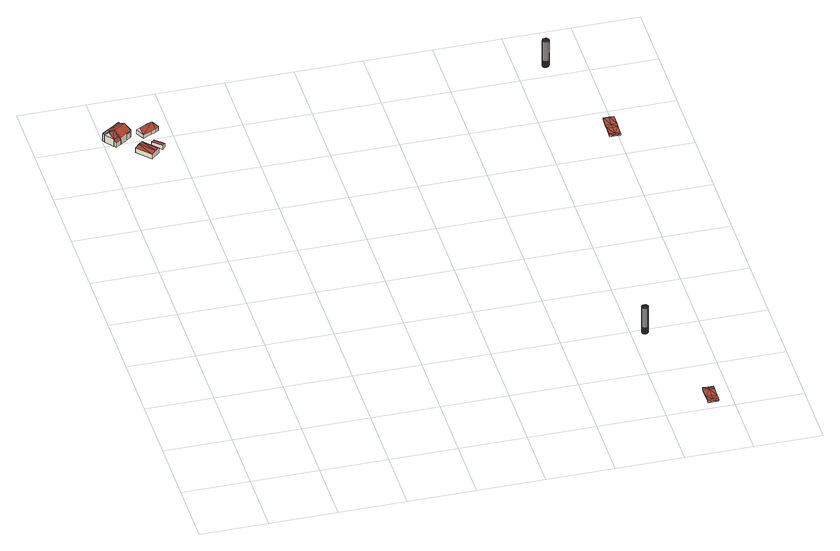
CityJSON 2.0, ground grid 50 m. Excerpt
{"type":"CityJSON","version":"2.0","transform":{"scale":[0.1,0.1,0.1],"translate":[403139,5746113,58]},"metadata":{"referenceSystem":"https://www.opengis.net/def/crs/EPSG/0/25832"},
"CityObjects":{
"building1":{"type":"Building","attributes":{"Gemeindeschluessel":"05515000","Geometrietyp2DReferenz":"3000","function":"51009_1610","roofType":"2100","measuredHeight":6.91},"geometry":[{"type":"Solid","lod":"2","boundaries":[[[[0,1,2,3]],[[4,5,1,0]],[[6,7,5,4]],[[8,9,7,6]],[[10,11,9,8]],[[12,13,11,10]],[[3,2,13,12]],[[10,8,6,4,0,3,12]],[[1,5,7,9,11,13,2]]]],"semantics":{"surfaces":[{"type":"WallSurface"},{"type":"RoofSurface"},{"type":"GroundSurface"}],"values":[[0,0,0,0,0,0,0,1,2]]}}]},
"building2":{"type":"Building","attributes":{"Gemeindeschluessel":"05515000","Geometrietyp2DReferenz":"3000","function":"51009_1610","roofType":"2100","measuredHeight":5.9},"geometry":[{"type":"Solid","lod":"2","boundaries":[[[[14,15,16,17]],[[18,19,15,14]],[[20,21,19,18]],[[17,16,21,20]],[[18,14,17,20]],[[15,19,21,16]]]],"semantics":{"surfaces":[{"type":"WallSurface"},{"type":"RoofSurface"},{"type":"GroundSurface"}],"values":[[0,0,0,0,1,2]]}}]},
"building3":{"type":"Building","attributes":{"Gemeindeschluessel":"05515000","Geometrietyp2DReferenz":"3000","function":"31001_1000"},"address":[{"country":"Germany","locality":"Münster","thoroughfareNumber":"179a","thoroughfareName":"Ottmarsbocholter Straße"}],"children":["building3-1","building3-2","building3-3"]},
"building3-1":{"type":"BuildingPart","attributes":{"roofType":"5000","measuredHeight":6.96},"parents":["building3"],"geometry":[{"type":"Solid","lod":"2","boundaries":[[[[22,9,11,23]],[[24,7,9,22]],[[25,26,7,24]],[[27,28,26,25]],[[29,30,28,27]],[[31,32,23,29,33]],[[33,27,25,24,31]],[[32,31,24,22]],[[32,22,23]],[[33,29,27]],[[11,9,7,26,28,30]],[[30,29,23,11]]]],"semantics":{"surfaces":[{"type":"WallSurface"},{"type":"RoofSurface"},{"type":"GroundSurface"},{"type":"ClosureSurface"}],"values":[[0,0,0,0,0,1,1,0,0,0,2,3]]}}]},
"building3-2":{"type":"BuildingPart","attributes":{"roofType":"3100","measuredHeight":9.34},"parents":["building3"],"geometry":[{"type":"Solid","lod":"2","boundaries":[[[[34,5,35,36]],[[37,1,5,34]],[[38,2,1,37]],[[39,13,2,38]],[[40,23,11,13,39]],[[41,42,30,29,43]],[[44,45,42,41]],[[46,47,45,44]],[[48,49,47,46]],[[50,51,49,48]],[[52,53,51,50]],[[54,55,53,52]],[[56,57,55,54]],[[58,59,60,57,56]],[[36,35,61,62,63]],[[58,56,54,52,50,48,46,44,64]],[[41,43,40,39,38,37,34,36,63,65,66,67,64,44]],[[5,1,2,13,11,30,42,45,47,49,51,53,55,57,60,68,69,61,35]],[[29,23,40,43]],[[30,11,23,29]],[[59,58,64,70]],[[60,59,71,68]],[[59,70,71]],[[72,66,65]],[[70,64,67]],[[71,72,69,68]],[[71,70,67,66,72]],[[72,65,63,62]],[[61,69,72,62]]]],"semantics":{"surfaces":[{"type":"WallSurface"},{"type":"RoofSurface"},{"type":"GroundSurface"},{"type":"ClosureSurface"}],"values":[[0,0,0,0,0,0,0,0,0,0,0,0,0,0,0,1,1,2,0,3,0,3,3,0,0,3,3,0,3]]}}]},
"building3-3":{"type":"BuildingPart","attributes":{"roofType":"3100","measuredHeight":9.69},"parents":["building3"],"geometry":[{"type":"Solid","lod":"2","boundaries":[[[[73,74,60,59]],[[62,61,74,73]],[[73,75,62]],[[73,59,70,67,76]],[[76,75,73]],[[75,76,66,72]],[[72,62,75]],[[74,61,69,68,60]],[[61,62,72,69]],[[68,71,59,60]],[[69,72,71,68]],[[67,66,76]],[[59,71,70]],[[70,71,72,66,67]]]],"semantics":{"surfaces":[{"type":"WallSurface"},{"type":"RoofSurface"},{"type":"GroundSurface"},{"type":"ClosureSurface"}],"values":[[0,0,0,1,1,1,1,2,3,3,3,0,3,3]]}}]},
"building4":{"type":"Building","attributes":{"Gemeindeschluessel":"05515000","Geometrietyp2DReferenz":"3000","function":"31001_2460","roofType":"5000","measuredHeight":4.33},"geometry":[{"type":"Solid","lod":"2","boundaries":[[[[77,78,79,80]],[[81,82,78,77]],[[83,84,82,81]],[[85,86,84,83]],[[87,88,86,85]],[[80,79,88,87]],[[80,87,89]],[[80,89,90]],[[90,91,80]],[[83,92,85]],[[90,89,85]],[[85,92,90]],[[91,90,92]],[[77,91,92]],[[83,81,77]],[[77,92,83]],[[80,91,77]],[[85,89,87]],[[78,82,84,86,88,79]]]],"semantics":{"surfaces":[{"type":"WallSurface"},{"type":"RoofSurface"},{"type":"GroundSurface"}],"values":[[0,0,0,0,0,0,1,1,1,1,1,1,1,1,1,1,0,0,2]]}}]},
"building5":{"type":"Building","attributes":{"Gemeindeschluessel":"05515000","Geometrietyp2DReferenz":"3000","function":"51009_1610","roofType":"5000","measuredHeight":5.83},"geometry":[{"type":"Solid","lod":"2","boundaries":[[[[93,53,55,94]],[[95,51,53,93]],[[96,49,51,95]],[[94,55,49,96]],[[96,95,97]],[[97,95,93,98]],[[93,94,98]],[[98,94,96,97]],[[53,51,49,55]]]],"semantics":{"surfaces":[{"type":"WallSurface"},{"type":"RoofSurface"},{"type":"GroundSurface"}],"values":[[0,0,0,0,1,1,0,1,2]]}}]},
"building6":{"type":"Building","attributes":{"Gemeindeschluessel":"05515000","Geometrietyp2DReferenz":"3000","function":"31001_2000","roofType":"3100","measuredHeight":4.75},"geometry":[{"type":"Solid","lod":"2","boundaries":[[[[99,100,101,102]],[[103,104,100,99]],[[105,106,104,103]],[[102,101,106,105]],[[99,107,103]],[[105,108,102]],[[102,108,107]],[[107,99,102]],[[108,105,103]],[[103,107,108]],[[100,104,106,101]]]],"semantics":{"surfaces":[{"type":"WallSurface"},{"type":"RoofSurface"},{"type":"GroundSurface"}],"values":[[0,0,0,0,0,0,1,1,1,1,2]]}}]},
"building7":{"type":"Building","attributes":{"Gemeindeschluessel":"05515000","Geometrietyp2DReferenz":"3000","function":"51009_1611","roofType":"2100","measuredHeight":3.41},"geometry":[{"type":"Solid","lod":"2","boundaries":[[[[109,110,111,112]],[[113,114,110,109]],[[115,116,114,113]],[[112,111,116,115]],[[113,109,112,115]],[[110,114,116,111]]]],"semantics":{"surfaces":[{"type":"WallSurface"},{"type":"RoofSurface"},{"type":"GroundSurface"}],"values":[[0,0,0,0,1,2]]}}]},
"building8":{"type":"Building","attributes":{"Gemeindeschluessel":"05515000","Geometrietyp2DReferenz":"3000","function":"31001_1000"},"address":[{"country":"Germany","locality":"Münster","thoroughfareNumber":"179","thoroughfareName":"Ottmarsbocholter Straße"}],"children":["building8-1","building8-2"]},
"building8-1":{"type":"BuildingPart","attributes":{"roofType":"3100","measuredHeight":6.88},"parents":["building8"],"geometry":[{"type":"Solid","lod":"2","boundaries":[[[[117,118,119,120]],[[121,122,118,117]],[[123,124,122,121]],[[125,124,123]],[[126,127,128,129,130]],[[120,119,127,126]],[[117,120,126,130,131]],[[131,132,117]],[[132,131,123]],[[123,121,132]],[[131,130,123]],[[132,121,117]],[[118,122,124,128,127,119]],[[125,123,130,129]],[[128,124,125,129]]]],"semantics":{"surfaces":[{"type":"WallSurface"},{"type":"RoofSurface"},{"type":"GroundSurface"},{"type":"ClosureSurface"}],"values":[[0,0,0,0,0,0,1,1,1,1,0,0,2,0,3]]}}]},
"building8-2":{"type":"BuildingPart","attributes":{"roofType":"1000","measuredHeight":2.67},"parents":["building8"],"geometry":[{"type":"Solid","lod":"2","boundaries":[[[[133,134,124,125]],[[135,136,134,133]],[[137,138,136,135]],[[139,140,138,137]],[[129,128,140,139]],[[139,137,135,133,125,129]],[[134,136,138,140,128,124]],[[128,129,125,124]]]],"semantics":{"surfaces":[{"type":"WallSurface"},{"type":"RoofSurface"},{"type":"GroundSurface"},{"type":"ClosureSurface"}],"values":[[0,0,0,0,0,1,2,3]]}}]},
"building9":{"type":"Building","attributes":{"Geometrietyp2DReferenz":"2000","Gemeindeschluessel":"05515000","function":"53001_1800","roofType":"9999","measuredHeight":1},"geometry":[{"type":"Solid","lod":"2","boundaries":[[[[141,142,143]],[[144,145,146]],[[145,141,146]],[[147,148,144]],[[148,145,144]],[[149,150,147]],[[150,148,147]],[[151,152,149]],[[152,150,149]],[[153,154,151]],[[154,152,151]],[[155,156,153]],[[156,154,153]],[[157,158,155]],[[158,156,155]],[[159,160,157]],[[160,158,157]],[[161,162,159]],[[162,160,159]],[[163,164,161]],[[164,162,161]],[[143,142,163]],[[142,164,163]],[[146,141,143]],[[141,145,165]],[[141,165,142]],[[145,148,165]],[[165,148,166]],[[148,150,167]],[[148,167,166]],[[150,152,167]],[[167,152,154]],[[142,165,162]],[[142,162,164]],[[165,166,160]],[[160,162,165]],[[166,167,160]],[[160,167,158]],[[167,154,158]],[[158,154,156]],[[146,168,144]],[[146,143,168]],[[144,168,147]],[[168,169,147]],[[147,170,149]],[[147,169,170]],[[149,170,151]],[[170,153,151]],[[143,161,168]],[[143,163,161]],[[168,159,169]],[[159,168,161]],[[169,159,170]],[[159,157,170]],[[170,157,153]],[[157,155,153]]]],"semantics":{"surfaces":[{"type":"WallSurface"},{"type":"GroundSurface"},{"type":"RoofSurface"}],"values":[[0,0,0,0,0,0,0,0,0,0,0,0,0,0,0,0,0,0,0,0,0,0,0,0,1,1,1,1,1,1,1,1,1,1,1,1,1,1,1,1,2,2,2,2,2,2,2,2,2,2,2,2,2,2,2,2]]}}]},
"building10":{"type":"Building","attributes":{"Geometrietyp2DReferenz":"1000","Gemeindeschluessel":"05515000","function":"51002_1251","roofType":"9999","measuredHeight":22.01},"geometry":[{"type":"Solid","lod":"2","boundaries":[[[[171,172,173]],[[172,174,173]],[[175,176,171]],[[176,172,171]],[[177,178,175]],[[178,176,175]],[[179,180,177]],[[180,178,177]],[[181,182,179]],[[182,180,179]],[[183,184,181]],[[184,182,181]],[[185,186,183]],[[186,184,183]],[[187,188,185]],[[188,186,185]],[[189,190,187]],[[190,188,187]],[[191,192,189]],[[192,190,189]],[[193,194,191]],[[194,192,191]],[[195,196,193]],[[196,194,193]],[[197,198,195]],[[198,196,195]],[[199,200,197]],[[200,198,197]],[[201,202,199]],[[202,200,199]],[[203,204,201]],[[204,202,201]],[[205,206,203]],[[206,204,203]],[[207,208,205]],[[208,206,205]],[[209,210,207]],[[210,208,207]],[[173,174,209]],[[174,210,209]],[[174,172,210]],[[172,176,210]],[[176,178,210]],[[178,180,210]],[[180,182,210]],[[182,184,210]],[[184,186,210]],[[186,188,210]],[[188,190,210]],[[190,192,210]],[[192,194,210]],[[194,196,210]],[[196,198,210]],[[198,200,210]],[[200,202,210]],[[202,204,210]],[[204,206,210]],[[206,208,210]],[[171,173,175]],[[173,209,175]],[[209,207,175]],[[207,205,175]],[[205,203,175]],[[203,201,175]],[[201,199,175]],[[199,197,175]],[[197,195,175]],[[195,193,175]],[[193,191,175]],[[191,189,175]],[[189,187,175]],[[187,185,175]],[[179,177,175]],[[185,183,175]],[[183,181,175]],[[181,179,175]]]],"semantics":{"surfaces":[{"type":"WallSurface"},{"type":"GroundSurface"},{"type":"RoofSurface"}],"values":[[0,0,0,0,0,0,0,0,0,0,0,0,0,0,0,0,0,0,0,0,0,0,0,0,0,0,0,0,0,0,0,0,0,0,0,0,0,0,0,0,1,1,1,1,1,1,1,1,1,1,1,1,1,1,1,1,1,1,2,2,2,2,2,2,2,2,2,2,2,2,2,2,2,2,2,2]]}}]},
"building11":{"type":"Building","attributes":{"Geometrietyp2DReferenz":"2000","Gemeindeschluessel":"05515000","function":"53001_1800","roofType":"9999","measuredHeight":1},"geometry":[{"type":"Solid","lod":"2","boundaries":[[[[211,212,213]],[[212,214,213]],[[215,216,211]],[[216,212,211]],[[217,218,215]],[[218,216,215]],[[219,220,217]],[[220,218,217]],[[221,222,219]],[[222,220,219]],[[223,224,221]],[[224,222,221]],[[225,226,223]],[[226,224,223]],[[227,228,225]],[[228,226,225]],[[229,230,227]],[[230,228,227]],[[231,232,229]],[[232,230,229]],[[233,234,231]],[[234,232,231]],[[213,214,233]],[[214,234,233]],[[212,216,214]],[[214,216,235]],[[216,218,235]],[[235,218,236]],[[218,220,237]],[[218,237,236]],[[220,222,237]],[[237,222,224]],[[214,235,234]],[[234,235,232]],[[235,236,230]],[[235,230,232]],[[236,237,230]],[[230,237,228]],[[237,224,228]],[[228,224,226]],[[211,213,215]],[[213,238,215]],[[215,238,217]],[[238,239,217]],[[217,240,219]],[[217,239,240]],[[219,240,221]],[[240,223,221]],[[213,233,238]],[[233,231,238]],[[238,229,239]],[[238,231,229]],[[239,229,240]],[[229,227,240]],[[240,227,223]],[[227,225,223]]]],"semantics":{"surfaces":[{"type":"WallSurface"},{"type":"GroundSurface"},{"type":"RoofSurface"}],"values":[[0,0,0,0,0,0,0,0,0,0,0,0,0,0,0,0,0,0,0,0,0,0,0,0,1,1,1,1,1,1,1,1,1,1,1,1,1,1,1,1,2,2,2,2,2,2,2,2,2,2,2,2,2,2,2,2]]}}]},
"building12":{"type":"Building","attributes":{"Geometrietyp2DReferenz":"1000","Gemeindeschluessel":"05515000","function":"51002_1251","roofType":"9999","measuredHeight":22.02},"geometry":[{"type":"Solid","lod":"2","boundaries":[[[[241,242,243]],[[242,244,243]],[[245,246,241]],[[246,242,241]],[[247,248,245]],[[248,246,245]],[[249,250,247]],[[250,248,247]],[[251,252,249]],[[252,250,249]],[[253,254,251]],[[254,252,251]],[[255,256,253]],[[256,254,253]],[[257,258,255]],[[258,256,255]],[[259,260,257]],[[260,258,257]],[[261,262,259]],[[262,260,259]],[[263,264,261]],[[264,262,261]],[[265,266,263]],[[266,264,263]],[[267,268,265]],[[268,266,265]],[[269,270,267]],[[270,268,267]],[[271,272,269]],[[272,270,269]],[[273,274,271]],[[274,272,271]],[[275,276,273]],[[276,274,273]],[[277,278,275]],[[278,276,275]],[[279,280,277]],[[280,278,277]],[[243,244,279]],[[244,280,279]],[[244,242,280]],[[242,246,280]],[[246,248,280]],[[248,250,280]],[[250,252,280]],[[252,254,280]],[[254,256,280]],[[256,258,280]],[[258,260,280]],[[260,262,280]],[[262,264,280]],[[264,266,280]],[[266,268,280]],[[268,270,280]],[[270,272,280]],[[272,274,280]],[[274,276,280]],[[276,278,280]],[[241,243,245]],[[243,279,245]],[[279,277,245]],[[277,275,245]],[[275,273,245]],[[273,271,245]],[[271,269,245]],[[269,267,245]],[[267,265,245]],[[265,263,245]],[[263,261,245]],[[261,259,245]],[[259,257,245]],[[257,255,245]],[[255,253,245]],[[249,247,245]],[[253,251,245]],[[251,249,245]]]],"semantics":{"surfaces":[{"type":"WallSurface"},{"type":"GroundSurface"},{"type":"RoofSurface"}],"values":[[0,0,0,0,0,0,0,0,0,0,0,0,0,0,0,0,0,0,0,0,0,0,0,0,0,0,0,0,0,0,0,0,0,0,0,0,0,0,0,0,1,1,1,1,1,1,1,1,1,1,1,1,1,1,1,1,1,1,2,2,2,2,2,2,2,2,2,2,2,2,2,2,2,2,2,2]]}}]}
},
"vertices":[
[12,4065,79],[12,4065,13],[52,4094,13],[52,4094,79],[7,4074,75],[7,4074,13],[73,4121,75],[73,4121,13],[79,4113,79],[79,4113,13],[84,4106,82],[84,4106,13],[57,4086,82],[57,4086,13],
[64,3984,75],[64,3984,16],[76,3966,16],[76,3966,55],[103,4012,75],[103,4012,16],[115,3994,55],[115,3994,16],
[79,4113,57],[84,4106,57],[73,4121,57],[120,4155,57],[120,4155,13],[132,4163,57],[132,4163,13],[143,4148,57],[143,4148,13],[79,4114,82],[79,4113,81],[137,4156,82],
[7,4074,67],[2,4070,13],[2,4070,67],[12,4065,73],[52,4094,73],[57,4086,78],[84,4106,78],[163,4119,97],[163,4119,13],[143,4148,78],[172,4107,106],[172,4107,13],[206,4060,73],[206,4060,13],[201,4056,73],[201,4056,13],[197,4063,78],[197,4063,13],[163,4039,78],[163,4039,13],[168,4032,73],[168,4032,13],[115,3994,73],[115,3994,13],[103,4012,85],[103,4012,73],[103,4012,13],[13,4055,13],[13,4055,73],[13,4055,78],[81,4042,106],[52,4083,78],[62,4069,87],[81,4043,105],[81,4042,13],[52,4083,13],[81,4042,104],[81,4042,73],[52,4083,73],
[64,3984,73],[64,3984,13],[38,4019,109],[78,4047,109],
[132,4163,51],[132,4163,12],[163,4119,12],[163,4119,51],[120,4155,51],[120,4155,12],[113,4165,51],[113,4165,12],[155,4194,51],[155,4194,12],[184,4134,51],[184,4134,12],[182,4139,52],[160,4136,55],[157,4128,54],[139,4166,55],
[163,4039,57],[168,4032,57],[197,4063,57],[201,4056,57],[196,4057,72],[165,4035,71],
[190,3877,54],[190,3877,14],[285,3775,14],[285,3775,54],[254,3936,54],[254,3936,14],[349,3833,54],[349,3833,14],[222,3907,61],[317,3804,61],
[342,3950,42],[342,3950,13],[319,3927,13],[319,3927,47],[407,3889,42],[407,3889,13],[384,3865,47],[384,3865,13],
[287,4022,42],[287,4022,12],[348,4052,12],[348,4052,42],[253,4094,42],[253,4094,12],[352,4142,42],[352,4142,12],[352,4142,39],[387,4071,42],[387,4071,12],[387,4072,12],[387,4072,39],[387,4072,42],[369,4107,81],[270,4058,81],
[377,4154,39],[377,4154,12],[387,4150,39],[387,4150,12],[415,4094,39],[415,4094,12],[411,4084,39],[411,4084,12],
[3300,3,61],[3340,2,61],[3340,2,71],[3301,28,71],[3301,28,61],[3300,3,71],[3301,63,72],[3301,63,62],[3302,143,71],[3302,143,61],[3303,169,71],[3303,169,61],[3343,168,71],[3343,168,61],[3383,167,71],[3383,167,61],[3382,142,71],[3382,142,61],[3381,62,72],[3381,62,62],[3381,27,71],[3381,27,61],[3380,1,71],[3380,1,61],[3341,28,61],[3341,63,62],[3342,142,61],[3341,28,71],[3341,63,72],[3342,142,71],
[3124,983,230],[3124,983,10],[3119,990,230],[3119,990,10],[3126,976,230],[3126,976,10],[3126,968,230],[3126,968,10],[3124,961,230],[3124,961,10],[3119,954,230],[3119,954,10],[3113,950,230],[3113,950,10],[3106,947,230],[3106,947,10],[3098,947,230],[3098,947,10],[3090,950,230],[3090,950,10],[3084,954,230],[3084,954,10],[3079,961,230],[3079,961,10],[3077,968,230],[3077,968,10],[3077,976,230],[3077,976,10],[3079,983,230],[3079,983,10],[3084,990,230],[3084,990,10],[3090,994,230],[3090,994,10],[3098,997,230],[3098,997,10],[3106,997,230],[3106,997,10],[3113,994,230],[3113,994,10],
[3419,3149,72],[3419,3149,62],[3459,3148,72],[3459,3148,62],[3420,3174,72],[3420,3174,62],[3422,3237,73],[3422,3237,63],[3423,3274,72],[3423,3274,62],[3426,3359,72],[3426,3359,62],[3466,3358,72],[3466,3358,62],[3506,3357,72],[3506,3357,62],[3503,3272,72],[3503,3272,62],[3502,3235,73],[3502,3235,63],[3500,3172,72],[3500,3172,62],[3499,3147,72],[3499,3147,62],[3460,3173,62],[3462,3236,63],[3463,3273,62],[3460,3173,72],[3462,3236,73],[3463,3273,72],
[3235,4129,238],[3235,4129,18],[3231,4135,238],[3231,4135,18],[3238,4122,238],[3238,4122,18],[3238,4114,238],[3238,4114,18],[3235,4106,238],[3235,4106,18],[3231,4100,238],[3231,4100,18],[3224,4095,238],[3224,4095,18],[3217,4093,238],[3217,4093,18],[3209,4093,238],[3209,4093,18],[3202,4095,238],[3202,4095,18],[3195,4100,238],[3195,4100,18],[3191,4106,238],[3191,4106,18],[3188,4114,238],[3188,4114,18],[3188,4122,238],[3188,4122,18],[3191,4129,238],[3191,4129,18],[3195,4135,238],[3195,4135,18],[3202,4140,238],[3202,4140,18],[3209,4142,238],[3209,4142,18],[3217,4142,238],[3217,4142,18],[3224,4140,238],[3224,4140,18]
]}
